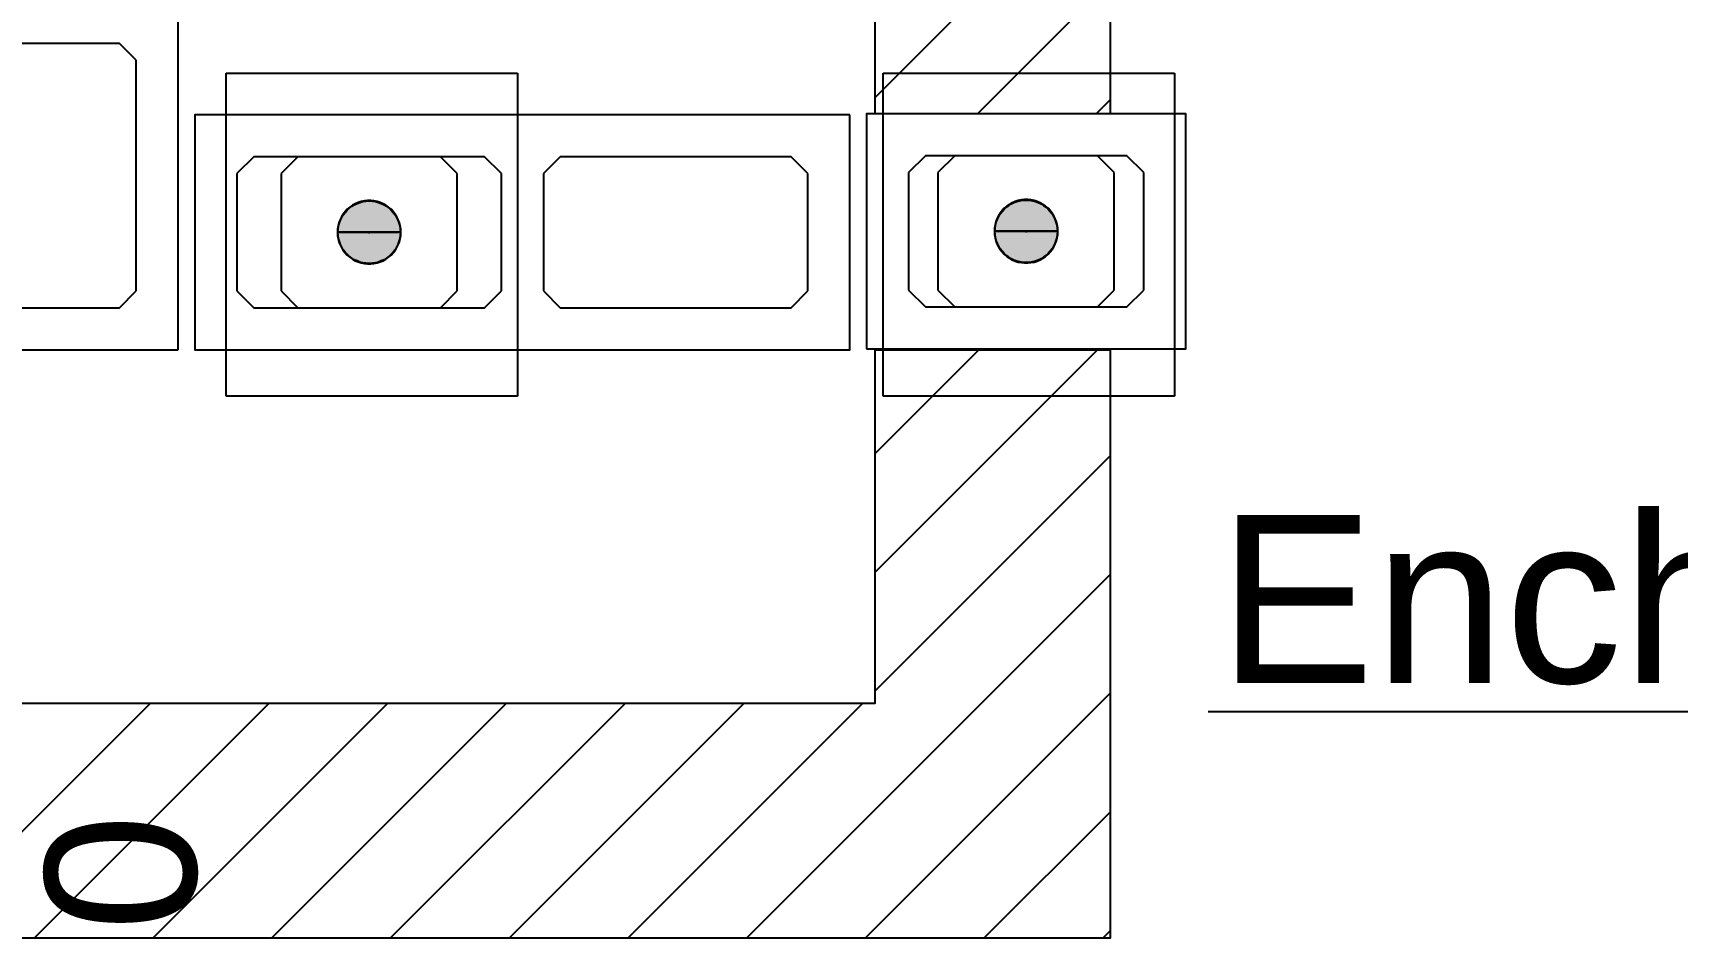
# Model space of a CAD drawing. Extents: x 0 to 119, y 0 to 84.
# Drawn here: x 37.141 to 39.099, y 51.426 to 52.504 of the extents above; entities that cross this region are included whole.
import ezdxf

# ---------------------------------------------------------------- set-up
doc = ezdxf.new("R2010")
doc.units = 0
doc.header["$MEASUREMENT"] = 0
doc.linetypes.add('ESTILO_TQS_0003', pattern=[1.5, 0.5, -0.4, 0.1, -0.5])
doc.linetypes.add('ESTILO_TQS_0005', pattern=[0.4, 0.3, -0.1])
for name, color, linetype in [('27', 250, 'CONTINUOUS'), ('29', 9, 'CONTINUOUS'), ('3', 7, 'CONTINUOUS'), ('31', 10, 'CONTINUOUS'), ('35', 255, 'CONTINUOUS')]:
    doc.layers.add(name, color=color, linetype=linetype)
doc.styles.add('TQS_ARIAL', font='arial.ttf')

msp = doc.modelspace()

# ---------------------------------------------------------------- linework, layer by layer
at = {"layer": '27', "color": 250, "linetype": 'ESTILO_TQS_0005'}
for points in [[(37.24366, 52.17668), (37.26366, 52.19668), (37.26366, 52.47168), (37.24366, 52.49168), (37.10366, 52.49168), (37.08366, 52.47168), (37.08366, 52.19668), (37.10366, 52.17668), (37.24366, 52.17668)], [(37.69866, 52.33668), (37.67866, 52.35668), (37.40366, 52.35668), (37.38366, 52.33668), (37.38366, 52.19668), (37.40366, 52.17668), (37.67866, 52.17668), (37.69866, 52.19668), (37.69866, 52.33668)], [(38.06366, 52.33668), (38.04366, 52.35668), (37.76866, 52.35668), (37.74866, 52.33668), (37.74866, 52.19668), (37.76866, 52.17668), (38.04366, 52.17668), (38.06366, 52.19668), (38.06366, 52.33668)], [(38.18366, 52.197778), (38.20366, 52.177778), (38.44366, 52.177778), (38.46366, 52.197778), (38.46366, 52.337778), (38.44366, 52.357778), (38.20366, 52.357778), (38.18366, 52.337778), (38.18366, 52.197778)]]:
    msp.add_lwpolyline(points, dxfattribs=at)
at = {"layer": '29', "color": 9, "linetype": 'Continuous'}
for p, q in [((38.143702, 52.427259), (38.321762, 52.605319)), ((38.265643, 52.407778), (38.423702, 52.565838)), ((38.407064, 52.407778), (38.423702, 52.424417)), ((38.143702, 51.861574), (38.408808, 52.12668)), ((38.143702, 52.002995), (38.267387, 52.12668)), ((38.143702, 51.720152), (38.423702, 52.000152)), ((37.990607, 51.425636), (38.423702, 51.858731)), ((37.000657, 51.425636), (37.280603, 51.705582)), ((37.142079, 51.425636), (37.422025, 51.705582)), ((37.2835, 51.425636), (37.563446, 51.705582)), ((37.424921, 51.425636), (37.704867, 51.705582)), ((37.566343, 51.425636), (37.846289, 51.705582)), ((37.707764, 51.425636), (37.98771, 51.705582)), ((37.849186, 51.425636), (38.129131, 51.705582)), ((38.132028, 51.425636), (38.423702, 51.71731)), ((38.27345, 51.425636), (38.423702, 51.575888)), ((38.414871, 51.425636), (38.423702, 51.434467))]:
    msp.add_line(p, q, dxfattribs=at)
for points in [[(38.143702, 52.605319), (38.423702, 52.605319), (38.423702, 52.407778), (38.143702, 52.407778), (38.143702, 52.605319)], [(36.71366, 51.705582), (38.143702, 51.705582), (38.143702, 52.12668), (38.423702, 52.12668), (38.423702, 51.425636), (36.71366, 51.425636), (36.71366, 51.705582)]]:
    msp.add_lwpolyline(points, dxfattribs=at)
at = {"layer": '3', "color": 7, "linetype": 'Continuous'}
for p, q in [((37.45616, 52.35668), (37.43616, 52.33668)), ((37.62616, 52.35668), (37.45616, 52.35668)), ((37.64616, 52.33668), (37.62616, 52.35668)), ((38.23866, 52.357778), (38.21866, 52.337778)), ((38.40866, 52.357779), (38.23866, 52.357778)), ((38.42866, 52.337779), (38.40866, 52.357779)), ((37.43616, 52.33668), (37.43616, 52.19668)), ((37.64616, 52.19668), (37.64616, 52.33668)), ((38.21866, 52.337778), (38.21866, 52.197778)), ((38.42866, 52.197778), (38.42866, 52.337779)), ((37.43616, 52.19668), (37.45616, 52.17668)), ((37.62616, 52.17668), (37.64616, 52.19668)), ((38.21866, 52.197778), (38.23866, 52.177778)), ((38.40866, 52.177779), (38.42866, 52.197778)), ((37.45616, 52.17668), (37.62616, 52.17668)), ((38.23866, 52.177778), (38.40866, 52.177779))]:
    msp.add_line(p, q, dxfattribs=at)
for points in [[(37.31366, 52.12668), (37.31366, 52.90668), (37.03366, 52.90668), (37.03366, 52.12668), (37.31366, 52.12668)], [(38.11366, 52.40668), (37.33366, 52.40668), (37.33366, 52.12668), (38.11366, 52.12668), (38.11366, 52.40668)], [(38.13366, 52.127778), (38.51366, 52.127778), (38.51366, 52.407778), (38.13366, 52.407778), (38.13366, 52.127778)], [(37.54176, 52.26668), (37.541757, 52.266619), (37.541748, 52.266559), (37.541732, 52.2665), (37.541711, 52.266443), (37.541685, 52.266389), (37.541652, 52.266337), (37.541615, 52.266289), (37.541573, 52.266245), (37.541527, 52.266206), (37.541477, 52.266171), (37.541424, 52.266141), (37.541368, 52.266117), (37.54131, 52.266099), (37.541251, 52.266087), (37.54119, 52.266081), (37.54113, 52.266081), (37.541069, 52.266087), (37.54101, 52.266099), (37.540952, 52.266117), (37.540896, 52.266141), (37.540843, 52.266171), (37.540793, 52.266206), (37.540747, 52.266245), (37.540705, 52.266289), (37.540667, 52.266337), (37.540635, 52.266389), (37.540609, 52.266443), (37.540587, 52.2665), (37.540572, 52.266559), (37.540563, 52.266619), (37.54056, 52.26668), (37.57896, 52.26668), (37.578766, 52.270504), (37.578186, 52.274289), (37.577226, 52.277996), (37.575896, 52.281587), (37.57421, 52.285024), (37.572185, 52.288274), (37.569841, 52.291302), (37.567203, 52.294077), (37.564297, 52.296571), (37.561155, 52.298759), (37.557807, 52.300617), (37.554288, 52.302127), (37.550635, 52.303273), (37.546884, 52.304044), (37.543074, 52.304431), (37.539245, 52.304431), (37.535436, 52.304044), (37.531685, 52.303273), (37.528032, 52.302127), (37.524513, 52.300617), (37.521165, 52.298759), (37.518022, 52.296571), (37.515117, 52.294077), (37.512479, 52.291302), (37.510135, 52.288274), (37.50811, 52.285024), (37.506423, 52.281587), (37.505093, 52.277996), (37.504134, 52.274289), (37.503554, 52.270504), (37.50336, 52.26668), (37.54176, 52.26668)], [(38.32426, 52.267778), (38.324257, 52.267718), (38.324248, 52.267658), (38.324232, 52.267599), (38.324211, 52.267542), (38.324185, 52.267487), (38.324152, 52.267436), (38.324115, 52.267388), (38.324073, 52.267344), (38.324027, 52.267304), (38.323977, 52.267269), (38.323924, 52.26724), (38.323868, 52.267216), (38.32381, 52.267198), (38.323751, 52.267185), (38.32369, 52.267179), (38.32363, 52.267179), (38.323569, 52.267185), (38.32351, 52.267198), (38.323452, 52.267216), (38.323396, 52.26724), (38.323343, 52.267269), (38.323293, 52.267304), (38.323247, 52.267344), (38.323205, 52.267388), (38.323167, 52.267436), (38.323135, 52.267487), (38.323109, 52.267542), (38.323087, 52.267599), (38.323072, 52.267658), (38.323063, 52.267718), (38.32306, 52.267778), (38.36146, 52.267778), (38.361266, 52.271603), (38.360686, 52.275388), (38.359726, 52.279094), (38.358397, 52.282685), (38.35671, 52.286123), (38.354685, 52.289372), (38.352341, 52.2924), (38.349703, 52.295176), (38.346798, 52.29767), (38.343655, 52.299857), (38.340307, 52.301715), (38.336788, 52.303225), (38.333135, 52.304372), (38.329384, 52.305143), (38.325574, 52.30553), (38.321745, 52.30553), (38.317936, 52.305143), (38.314185, 52.304372), (38.310532, 52.303225), (38.307013, 52.301715), (38.303665, 52.299857), (38.300522, 52.29767), (38.297617, 52.295176), (38.294979, 52.2924), (38.292635, 52.289372), (38.29061, 52.286123), (38.288923, 52.282685), (38.287593, 52.279094), (38.286634, 52.275388), (38.286054, 52.271603), (38.28586, 52.267778), (38.32426, 52.267778)], [(37.54056, 52.26668), (37.540563, 52.266741), (37.540572, 52.266801), (37.540587, 52.26686), (37.540609, 52.266917), (37.540635, 52.266971), (37.540667, 52.267023), (37.540705, 52.267071), (37.540747, 52.267115), (37.540793, 52.267154), (37.540843, 52.267189), (37.540896, 52.267219), (37.540952, 52.267243), (37.54101, 52.267261), (37.541069, 52.267273), (37.54113, 52.267279), (37.54119, 52.267279), (37.541251, 52.267273), (37.54131, 52.267261), (37.541368, 52.267243), (37.541424, 52.267219), (37.541477, 52.267189), (37.541527, 52.267154), (37.541573, 52.267115), (37.541615, 52.267071), (37.541652, 52.267023), (37.541685, 52.266971), (37.541711, 52.266917), (37.541732, 52.26686), (37.541748, 52.266801), (37.541757, 52.266741), (37.54176, 52.26668), (37.50336, 52.26668), (37.503554, 52.262856), (37.504134, 52.259071), (37.505093, 52.255364), (37.506423, 52.251773), (37.50811, 52.248336), (37.510135, 52.245086), (37.512479, 52.242058), (37.515117, 52.239283), (37.518022, 52.236789), (37.521165, 52.234601), (37.524513, 52.232743), (37.528032, 52.231233), (37.531685, 52.230087), (37.535436, 52.229316), (37.539245, 52.228929), (37.543075, 52.228929), (37.546884, 52.229316), (37.550635, 52.230087), (37.554288, 52.231233), (37.557807, 52.232743), (37.561155, 52.234601), (37.564298, 52.236789), (37.567203, 52.239283), (37.569841, 52.242058), (37.572185, 52.245086), (37.57421, 52.248336), (37.575897, 52.251773), (37.577226, 52.255364), (37.578186, 52.259071), (37.578766, 52.262856), (37.57896, 52.26668), (37.54056, 52.26668)], [(38.32306, 52.267778), (38.323063, 52.267839), (38.323072, 52.267899), (38.323087, 52.267958), (38.323109, 52.268015), (38.323135, 52.26807), (38.323167, 52.268121), (38.323205, 52.268169), (38.323247, 52.268213), (38.323293, 52.268253), (38.323343, 52.268288), (38.323396, 52.268317), (38.323452, 52.268341), (38.32351, 52.268359), (38.323569, 52.268372), (38.32363, 52.268378), (38.32369, 52.268378), (38.323751, 52.268372), (38.32381, 52.268359), (38.323868, 52.268341), (38.323924, 52.268317), (38.323977, 52.268288), (38.324027, 52.268253), (38.324073, 52.268213), (38.324115, 52.268169), (38.324152, 52.268121), (38.324185, 52.26807), (38.324211, 52.268015), (38.324232, 52.267958), (38.324248, 52.267899), (38.324257, 52.267839), (38.32426, 52.267778), (38.28586, 52.267778), (38.286054, 52.263954), (38.286634, 52.260169), (38.287593, 52.256462), (38.288923, 52.252872), (38.29061, 52.249434), (38.292635, 52.246184), (38.294979, 52.243157), (38.297617, 52.240381), (38.300522, 52.237887), (38.303665, 52.2357), (38.307013, 52.233841), (38.310532, 52.232331), (38.314185, 52.231185), (38.317936, 52.230414), (38.321745, 52.230027), (38.325575, 52.230027), (38.329384, 52.230414), (38.333135, 52.231185), (38.336788, 52.232331), (38.340307, 52.233841), (38.343655, 52.2357), (38.346798, 52.237887), (38.349703, 52.240381), (38.352341, 52.243157), (38.354685, 52.246185), (38.35671, 52.249434), (38.358397, 52.252872), (38.359726, 52.256463), (38.360686, 52.260169), (38.361266, 52.263954), (38.36146, 52.267778), (38.32306, 52.267778)]]:
    msp.add_lwpolyline(points, dxfattribs=at)
for centre in [(37.54116, 52.26668), (38.32366, 52.267778)]:
    msp.add_circle(centre, 0.0372, dxfattribs=at)
for points in [[(37.54176, 52.26668), (37.512479, 52.291302), (37.510135, 52.288274)], [(37.54176, 52.26668), (37.515117, 52.294077), (37.512479, 52.291302)], [(37.54176, 52.26668), (37.518022, 52.296571), (37.515117, 52.294077)], [(37.54176, 52.26668), (37.521165, 52.298759), (37.518022, 52.296571)], [(37.54176, 52.26668), (37.524513, 52.300617), (37.521165, 52.298759)], [(37.54176, 52.26668), (37.528032, 52.302127), (37.524513, 52.300617)], [(37.54176, 52.26668), (37.531685, 52.303273), (37.528032, 52.302127)], [(37.54176, 52.26668), (37.535436, 52.304044), (37.531685, 52.303273)], [(37.54176, 52.26668), (37.539245, 52.304431), (37.535436, 52.304044)], [(37.54176, 52.26668), (37.543074, 52.304431), (37.539245, 52.304431)], [(37.57896, 52.26668), (37.543074, 52.304431), (37.54176, 52.26668)], [(37.57896, 52.26668), (37.546884, 52.304044), (37.543074, 52.304431)], [(37.57896, 52.26668), (37.550635, 52.303273), (37.546884, 52.304044)], [(37.57896, 52.26668), (37.554288, 52.302127), (37.550635, 52.303273)], [(37.57896, 52.26668), (37.557807, 52.300617), (37.554288, 52.302127)], [(37.57896, 52.26668), (37.561155, 52.298759), (37.557807, 52.300617)], [(37.57896, 52.26668), (37.564297, 52.296571), (37.561155, 52.298759)], [(37.57896, 52.26668), (37.567203, 52.294077), (37.564297, 52.296571)], [(37.57896, 52.26668), (37.569841, 52.291302), (37.567203, 52.294077)], [(37.57896, 52.26668), (37.572185, 52.288274), (37.569841, 52.291302)], [(38.32426, 52.267778), (38.292635, 52.289372), (38.29061, 52.286123)], [(38.32426, 52.267778), (38.294979, 52.2924), (38.292635, 52.289372)], [(38.32426, 52.267778), (38.297617, 52.295176), (38.294979, 52.2924)], [(38.32426, 52.267778), (38.300522, 52.29767), (38.297617, 52.295176)], [(38.32426, 52.267778), (38.303665, 52.299857), (38.300522, 52.29767)], [(38.32426, 52.267778), (38.307013, 52.301715), (38.303665, 52.299857)], [(38.32426, 52.267778), (38.310532, 52.303225), (38.307013, 52.301715)], [(38.32426, 52.267778), (38.314185, 52.304372), (38.310532, 52.303225)], [(38.32426, 52.267778), (38.317936, 52.305143), (38.314185, 52.304372)], [(38.32426, 52.267778), (38.321745, 52.30553), (38.317936, 52.305143)], [(38.32426, 52.267778), (38.325574, 52.30553), (38.321745, 52.30553)], [(38.36146, 52.267778), (38.325574, 52.30553), (38.32426, 52.267778)], [(38.36146, 52.267778), (38.329384, 52.305143), (38.325574, 52.30553)], [(38.36146, 52.267778), (38.333135, 52.304372), (38.329384, 52.305143)], [(38.36146, 52.267778), (38.336788, 52.303225), (38.333135, 52.304372)], [(38.36146, 52.267778), (38.340307, 52.301715), (38.336788, 52.303225)], [(38.36146, 52.267778), (38.343655, 52.299857), (38.340307, 52.301715)], [(38.36146, 52.267778), (38.346798, 52.29767), (38.343655, 52.299857)], [(38.36146, 52.267778), (38.349703, 52.295176), (38.346798, 52.29767)], [(38.36146, 52.267778), (38.352341, 52.2924), (38.349703, 52.295176)], [(38.36146, 52.267778), (38.354685, 52.289372), (38.352341, 52.2924)], [(38.36146, 52.267778), (38.35671, 52.286123), (38.354685, 52.289372)], [(37.54176, 52.26668), (37.503554, 52.270504), (37.50336, 52.26668)], [(37.54176, 52.26668), (37.504134, 52.274289), (37.503554, 52.270504)], [(37.54176, 52.26668), (37.505093, 52.277996), (37.504134, 52.274289)], [(37.54176, 52.26668), (37.506423, 52.281587), (37.505093, 52.277996)], [(37.54176, 52.26668), (37.50811, 52.285024), (37.506423, 52.281587)], [(37.54176, 52.26668), (37.510135, 52.288274), (37.50811, 52.285024)], [(37.57896, 52.26668), (37.57421, 52.285024), (37.572185, 52.288274)], [(37.57896, 52.26668), (37.575896, 52.281587), (37.57421, 52.285024)], [(37.57896, 52.26668), (37.577226, 52.277996), (37.575896, 52.281587)], [(37.57896, 52.26668), (37.578186, 52.274289), (37.577226, 52.277996)], [(37.57896, 52.26668), (37.578766, 52.270504), (37.578186, 52.274289)], [(38.32426, 52.267778), (38.286054, 52.271603), (38.28586, 52.267778)], [(38.32426, 52.267778), (38.286634, 52.275388), (38.286054, 52.271603)], [(38.32426, 52.267778), (38.287593, 52.279094), (38.286634, 52.275388)], [(38.32426, 52.267778), (38.288923, 52.282685), (38.287593, 52.279094)], [(38.32426, 52.267778), (38.29061, 52.286123), (38.288923, 52.282685)], [(38.36146, 52.267778), (38.358397, 52.282685), (38.35671, 52.286123)], [(38.36146, 52.267778), (38.359726, 52.279094), (38.358397, 52.282685)], [(38.36146, 52.267778), (38.360686, 52.275388), (38.359726, 52.279094)], [(38.36146, 52.267778), (38.361266, 52.271603), (38.360686, 52.275388)], [(37.54056, 52.26668), (37.50336, 52.26668), (37.503554, 52.262856)], [(37.54056, 52.26668), (37.503554, 52.262856), (37.504134, 52.259071)], [(37.54056, 52.26668), (37.504134, 52.259071), (37.505093, 52.255364)], [(37.54056, 52.26668), (37.505093, 52.255364), (37.506423, 52.251773)], [(37.54056, 52.26668), (37.506423, 52.251773), (37.50811, 52.248336)], [(37.54056, 52.26668), (37.50811, 52.248336), (37.510135, 52.245086)], [(37.54056, 52.26668), (37.510135, 52.245086), (37.512479, 52.242058)], [(37.54056, 52.26668), (37.512479, 52.242058), (37.515117, 52.239283)], [(37.54056, 52.26668), (37.515117, 52.239283), (37.518022, 52.236789)], [(37.54056, 52.26668), (37.518022, 52.236789), (37.521165, 52.234601)], [(37.54056, 52.26668), (37.521165, 52.234601), (37.524513, 52.232743)], [(37.54056, 52.26668), (37.524513, 52.232743), (37.528032, 52.231233)], [(37.54056, 52.26668), (37.528032, 52.231233), (37.531685, 52.230087)], [(37.54056, 52.26668), (37.531685, 52.230087), (37.535436, 52.229316)], [(37.54056, 52.26668), (37.535436, 52.229316), (37.539245, 52.228929)], [(37.54056, 52.26668), (37.539245, 52.228929), (37.543075, 52.228929)], [(37.540793, 52.267154), (37.540587, 52.26686), (37.54056, 52.26668)], [(37.540793, 52.267154), (37.54056, 52.26668), (37.54056, 52.26668)], [(37.540793, 52.267154), (37.54056, 52.26668), (37.54056, 52.26668)], [(37.540793, 52.267154), (37.54056, 52.26668), (37.54056, 52.26668)], [(37.540793, 52.267154), (37.54056, 52.26668), (37.54056, 52.26668)], [(37.540793, 52.267154), (37.54056, 52.26668), (37.54056, 52.26668)], [(37.540793, 52.267154), (37.54056, 52.26668), (37.54056, 52.26668)], [(37.540793, 52.267154), (37.54056, 52.26668), (37.54056, 52.26668)], [(37.540793, 52.267154), (37.54056, 52.26668), (37.54056, 52.26668)], [(37.540793, 52.267154), (37.54056, 52.26668), (37.54056, 52.26668)], [(37.540793, 52.267154), (37.54056, 52.26668), (37.54056, 52.26668)], [(37.540793, 52.267154), (37.54056, 52.26668), (37.54056, 52.26668)], [(37.540793, 52.267154), (37.54056, 52.26668), (37.54056, 52.26668)], [(37.540793, 52.267154), (37.54056, 52.26668), (37.54056, 52.26668)], [(37.540793, 52.267154), (37.54056, 52.26668), (37.54056, 52.26668)], [(37.540793, 52.267154), (37.54056, 52.26668), (37.54056, 52.26668)], [(37.540793, 52.267154), (37.54056, 52.26668), (37.54056, 52.26668)], [(37.540793, 52.267154), (37.54056, 52.26668), (37.54056, 52.26668)], [(37.540793, 52.267154), (37.54056, 52.26668), (37.54056, 52.26668)], [(37.540793, 52.267154), (37.54056, 52.26668), (37.54056, 52.26668)], [(37.540793, 52.267154), (37.54056, 52.26668), (37.54056, 52.26668)], [(37.540793, 52.267154), (37.54056, 52.26668), (37.54056, 52.26668)], [(37.540793, 52.267154), (37.54056, 52.26668), (37.54056, 52.26668)], [(37.54056, 52.26668), (37.543075, 52.228929), (37.57896, 52.26668)], [(37.540793, 52.267154), (37.540635, 52.266971), (37.540587, 52.26686)], [(37.540793, 52.267154), (37.540667, 52.267023), (37.540635, 52.266971)], [(37.540793, 52.267154), (37.540705, 52.267071), (37.540667, 52.267023)], [(37.540793, 52.267154), (37.540747, 52.267115), (37.540705, 52.267071)], [(37.540793, 52.267154), (37.540793, 52.267154), (37.540747, 52.267115)], [(37.540793, 52.267154), (37.540747, 52.267115), (37.540747, 52.267115)], [(37.540793, 52.267154), (37.540793, 52.267154), (37.540793, 52.267154)], [(37.54176, 52.26668), (37.541527, 52.266206), (37.541527, 52.266206)], [(37.54176, 52.26668), (37.541527, 52.266206), (37.541527, 52.266206)], [(37.54176, 52.26668), (37.541527, 52.266206), (37.541573, 52.266245)], [(37.54176, 52.26668), (37.541573, 52.266245), (37.541573, 52.266245)], [(37.54176, 52.26668), (37.541573, 52.266245), (37.541615, 52.266289)], [(37.54176, 52.26668), (37.541615, 52.266289), (37.541652, 52.266337)], [(37.54176, 52.26668), (37.541652, 52.266337), (37.541685, 52.266389)], [(37.54176, 52.26668), (37.541685, 52.266389), (37.541732, 52.2665)], [(37.54176, 52.26668), (37.541732, 52.2665), (37.54176, 52.26668)], [(37.54176, 52.26668), (37.54176, 52.26668), (37.54176, 52.26668)], [(37.54176, 52.26668), (37.54176, 52.26668), (37.54176, 52.26668)], [(37.54176, 52.26668), (37.54176, 52.26668), (37.54176, 52.26668)], [(37.54176, 52.26668), (37.54176, 52.26668), (37.54176, 52.26668)], [(37.54176, 52.26668), (37.54176, 52.26668), (37.54176, 52.26668)], [(37.54176, 52.26668), (37.54176, 52.26668), (37.54176, 52.26668)], [(37.54176, 52.26668), (37.54176, 52.26668), (37.54176, 52.26668)], [(37.54176, 52.26668), (37.54176, 52.26668), (37.54176, 52.26668)], [(37.54176, 52.26668), (37.54176, 52.26668), (37.54176, 52.26668)], [(37.54176, 52.26668), (37.54176, 52.26668), (37.54176, 52.26668)], [(37.54176, 52.26668), (37.54176, 52.26668), (37.54176, 52.26668)], [(37.54176, 52.26668), (37.54176, 52.26668), (37.54176, 52.26668)], [(37.54176, 52.26668), (37.54176, 52.26668), (37.54176, 52.26668)], [(37.54176, 52.26668), (37.54176, 52.26668), (37.54176, 52.26668)], [(37.54176, 52.26668), (37.54176, 52.26668), (37.54176, 52.26668)], [(37.54176, 52.26668), (37.54176, 52.26668), (37.54176, 52.26668)], [(37.54176, 52.26668), (37.54176, 52.26668), (37.54176, 52.26668)], [(37.54176, 52.26668), (37.54176, 52.26668), (37.54176, 52.26668)], [(37.54176, 52.26668), (37.54176, 52.26668), (37.54176, 52.26668)], [(37.54176, 52.26668), (37.54176, 52.26668), (37.54176, 52.26668)], [(37.54176, 52.26668), (37.54176, 52.26668), (37.54176, 52.26668)], [(37.57896, 52.26668), (37.543075, 52.228929), (37.546884, 52.229316)], [(37.57896, 52.26668), (37.546884, 52.229316), (37.550635, 52.230087)], [(37.57896, 52.26668), (37.550635, 52.230087), (37.554288, 52.231233)], [(37.57896, 52.26668), (37.554288, 52.231233), (37.557807, 52.232743)], [(37.57896, 52.26668), (37.557807, 52.232743), (37.561155, 52.234601)], [(37.57896, 52.26668), (37.561155, 52.234601), (37.564298, 52.236789)], [(37.57896, 52.26668), (37.564298, 52.236789), (37.567203, 52.239283)], [(37.57896, 52.26668), (37.567203, 52.239283), (37.569841, 52.242058)], [(37.57896, 52.26668), (37.569841, 52.242058), (37.572185, 52.245086)], [(37.57896, 52.26668), (37.572185, 52.245086), (37.57421, 52.248336)], [(37.57896, 52.26668), (37.57421, 52.248336), (37.575897, 52.251773)], [(37.57896, 52.26668), (37.575897, 52.251773), (37.577226, 52.255364)], [(37.57896, 52.26668), (37.577226, 52.255364), (37.578186, 52.259071)], [(37.57896, 52.26668), (37.578186, 52.259071), (37.578766, 52.262856)], [(38.32306, 52.267778), (38.28586, 52.267778), (38.286054, 52.263954)], [(38.32306, 52.267778), (38.286054, 52.263954), (38.286634, 52.260169)], [(38.32306, 52.267778), (38.286634, 52.260169), (38.287593, 52.256462)], [(38.32306, 52.267778), (38.287593, 52.256462), (38.288923, 52.252872)], [(38.32306, 52.267778), (38.288923, 52.252872), (38.29061, 52.249434)], [(38.32306, 52.267778), (38.29061, 52.249434), (38.292635, 52.246184)], [(38.32306, 52.267778), (38.292635, 52.246184), (38.294979, 52.243157)], [(38.32306, 52.267778), (38.294979, 52.243157), (38.297617, 52.240381)], [(38.32306, 52.267778), (38.297617, 52.240381), (38.300522, 52.237887)], [(38.32306, 52.267778), (38.300522, 52.237887), (38.303665, 52.2357)], [(38.32306, 52.267778), (38.303665, 52.2357), (38.307013, 52.233841)], [(38.32306, 52.267778), (38.307013, 52.233841), (38.310532, 52.232331)], [(38.32306, 52.267778), (38.310532, 52.232331), (38.314185, 52.231185)], [(38.32306, 52.267778), (38.314185, 52.231185), (38.317936, 52.230414)], [(38.32306, 52.267778), (38.317936, 52.230414), (38.321745, 52.230027)], [(38.32306, 52.267778), (38.321745, 52.230027), (38.325575, 52.230027)], [(38.323293, 52.268253), (38.323087, 52.267958), (38.32306, 52.267778)], [(38.323293, 52.268253), (38.32306, 52.267778), (38.32306, 52.267778)], [(38.323293, 52.268253), (38.32306, 52.267778), (38.32306, 52.267778)], [(38.323293, 52.268253), (38.32306, 52.267778), (38.32306, 52.267778)], [(38.323293, 52.268253), (38.32306, 52.267778), (38.32306, 52.267778)], [(38.323293, 52.268253), (38.32306, 52.267778), (38.32306, 52.267778)], [(38.323293, 52.268253), (38.32306, 52.267778), (38.32306, 52.267778)], [(38.323293, 52.268253), (38.32306, 52.267778), (38.32306, 52.267778)], [(38.323293, 52.268253), (38.32306, 52.267778), (38.32306, 52.267778)], [(38.323293, 52.268253), (38.32306, 52.267778), (38.32306, 52.267778)], [(38.323293, 52.268253), (38.32306, 52.267778), (38.32306, 52.267778)], [(38.323293, 52.268253), (38.32306, 52.267778), (38.32306, 52.267778)], [(38.323293, 52.268253), (38.32306, 52.267778), (38.32306, 52.267778)], [(38.323293, 52.268253), (38.32306, 52.267778), (38.32306, 52.267778)], [(38.323293, 52.268253), (38.32306, 52.267778), (38.32306, 52.267778)], [(38.323293, 52.268253), (38.32306, 52.267778), (38.32306, 52.267778)], [(38.323293, 52.268253), (38.32306, 52.267778), (38.32306, 52.267778)], [(38.323293, 52.268253), (38.32306, 52.267778), (38.32306, 52.267778)], [(38.323293, 52.268253), (38.32306, 52.267778), (38.32306, 52.267778)], [(38.323293, 52.268253), (38.32306, 52.267778), (38.32306, 52.267778)], [(38.323293, 52.268253), (38.32306, 52.267778), (38.32306, 52.267778)], [(38.323293, 52.268253), (38.32306, 52.267778), (38.32306, 52.267778)], [(38.323293, 52.268253), (38.32306, 52.267778), (38.32306, 52.267778)], [(38.32306, 52.267778), (38.325575, 52.230027), (38.36146, 52.267778)], [(38.323293, 52.268253), (38.323135, 52.26807), (38.323087, 52.267958)], [(38.323293, 52.268253), (38.323167, 52.268121), (38.323135, 52.26807)], [(38.323293, 52.268253), (38.323205, 52.268169), (38.323167, 52.268121)], [(38.323293, 52.268253), (38.323247, 52.268213), (38.323205, 52.268169)], [(38.323293, 52.268253), (38.323293, 52.268253), (38.323247, 52.268213)], [(38.323293, 52.268253), (38.323247, 52.268213), (38.323247, 52.268213)], [(38.323293, 52.268253), (38.323293, 52.268253), (38.323293, 52.268253)], [(38.32426, 52.267778), (38.324027, 52.267304), (38.324027, 52.267304)], [(38.32426, 52.267778), (38.324027, 52.267304), (38.324027, 52.267304)], [(38.32426, 52.267778), (38.324027, 52.267304), (38.324073, 52.267344)], [(38.32426, 52.267778), (38.324073, 52.267344), (38.324073, 52.267344)], [(38.32426, 52.267778), (38.324073, 52.267344), (38.324115, 52.267388)], [(38.32426, 52.267778), (38.324115, 52.267388), (38.324152, 52.267436)], [(38.32426, 52.267778), (38.324152, 52.267436), (38.324185, 52.267487)], [(38.32426, 52.267778), (38.324185, 52.267487), (38.324232, 52.267599)], [(38.32426, 52.267778), (38.324232, 52.267599), (38.32426, 52.267778)], [(38.32426, 52.267778), (38.32426, 52.267778), (38.32426, 52.267778)], [(38.32426, 52.267778), (38.32426, 52.267778), (38.32426, 52.267778)], [(38.32426, 52.267778), (38.32426, 52.267778), (38.32426, 52.267778)], [(38.32426, 52.267778), (38.32426, 52.267778), (38.32426, 52.267778)], [(38.32426, 52.267778), (38.32426, 52.267778), (38.32426, 52.267778)], [(38.32426, 52.267778), (38.32426, 52.267778), (38.32426, 52.267778)], [(38.32426, 52.267778), (38.32426, 52.267778), (38.32426, 52.267778)], [(38.32426, 52.267778), (38.32426, 52.267778), (38.32426, 52.267778)], [(38.32426, 52.267778), (38.32426, 52.267778), (38.32426, 52.267778)], [(38.32426, 52.267778), (38.32426, 52.267778), (38.32426, 52.267778)], [(38.32426, 52.267778), (38.32426, 52.267778), (38.32426, 52.267778)], [(38.32426, 52.267778), (38.32426, 52.267778), (38.32426, 52.267778)], [(38.32426, 52.267778), (38.32426, 52.267778), (38.32426, 52.267778)], [(38.32426, 52.267778), (38.32426, 52.267778), (38.32426, 52.267778)], [(38.32426, 52.267778), (38.32426, 52.267778), (38.32426, 52.267778)], [(38.32426, 52.267778), (38.32426, 52.267778), (38.32426, 52.267778)], [(38.32426, 52.267778), (38.32426, 52.267778), (38.32426, 52.267778)], [(38.32426, 52.267778), (38.32426, 52.267778), (38.32426, 52.267778)], [(38.32426, 52.267778), (38.32426, 52.267778), (38.32426, 52.267778)], [(38.32426, 52.267778), (38.32426, 52.267778), (38.32426, 52.267778)], [(38.32426, 52.267778), (38.32426, 52.267778), (38.32426, 52.267778)], [(38.36146, 52.267778), (38.325575, 52.230027), (38.329384, 52.230414)], [(38.36146, 52.267778), (38.329384, 52.230414), (38.333135, 52.231185)], [(38.36146, 52.267778), (38.333135, 52.231185), (38.336788, 52.232331)], [(38.36146, 52.267778), (38.336788, 52.232331), (38.340307, 52.233841)], [(38.36146, 52.267778), (38.340307, 52.233841), (38.343655, 52.2357)], [(38.36146, 52.267778), (38.343655, 52.2357), (38.346798, 52.237887)], [(38.36146, 52.267778), (38.346798, 52.237887), (38.349703, 52.240381)], [(38.36146, 52.267778), (38.349703, 52.240381), (38.352341, 52.243157)], [(38.36146, 52.267778), (38.352341, 52.243157), (38.354685, 52.246185)], [(38.36146, 52.267778), (38.354685, 52.246185), (38.35671, 52.249434)], [(38.36146, 52.267778), (38.35671, 52.249434), (38.358397, 52.252872)], [(38.36146, 52.267778), (38.358397, 52.252872), (38.359726, 52.256463)], [(38.36146, 52.267778), (38.359726, 52.256463), (38.360686, 52.260169)], [(38.36146, 52.267778), (38.360686, 52.260169), (38.361266, 52.263954)]]:
    msp.add_solid(points, dxfattribs=at)
at = {"layer": '31', "color": 10, "linetype": 'ESTILO_TQS_0003'}
for points in [[(37.37089, 52.456174), (37.71766, 52.456174), (37.71766, 52.071244), (37.37089, 52.071244), (37.37089, 52.456174)], [(38.15339, 52.456174), (38.50016, 52.456174), (38.50016, 52.071244), (38.15339, 52.071244), (38.15339, 52.456174)]]:
    msp.add_lwpolyline(points, dxfattribs=at)
at = {"layer": '35', "color": 255, "linetype": 'Continuous'}
msp.add_line((38.51366, 52.407778), (38.51366, 52.407778), dxfattribs=at)
msp.add_line((38.51366, 52.407778), (38.51366, 52.407778), dxfattribs=at)
msp.add_lwpolyline([(38.540496, 51.695778), (40.050619, 51.695778), (40.333704, 52.26668), (40.252829, 52.030123), (40.333704, 52.26668), (40.194359, 52.059116)], dxfattribs=at)

# ---------------------------------------------------------------- texts
at = {"layer": '3', "color": 7, "linetype": 'Continuous', "style": 'TQS_ARIAL'}
msp.add_text('0', height=0.18, rotation=90, dxfattribs=at).set_placement((37.335103, 51.433957))
at = {"layer": '35', "color": 255, "linetype": 'Continuous', "style": 'TQS_ARIAL'}
msp.add_text('Enchimento', height=0.2, dxfattribs=at).set_placement((38.552168, 51.729737))

doc.saveas('drawing.dxf')
